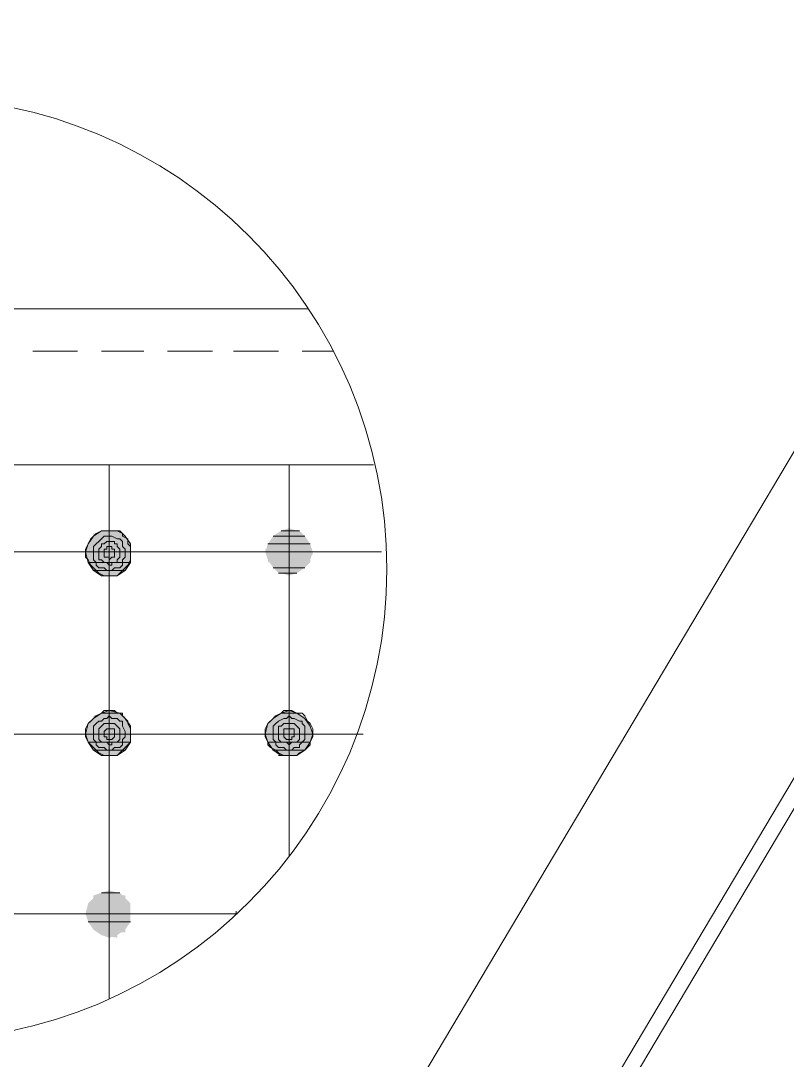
# Model space of a CAD drawing. Header units: millimetres. Extents: x 6 to 291, y 4 to 206.
# Drawn here: x 177.48 to 189.76, y 134.9 to 151.55 of the extents above; entities that cross this region are included whole.
import ezdxf

# ---------------------------------------------------------------- set-up
doc = ezdxf.new("R2010")
doc.units = ezdxf.units.MM
doc.layers.add('C00-00-00', color=7, linetype='Continuous')
doc.layers.add('CC0-C0-C0', color=7, linetype='Continuous', true_color=0xc0c0c0)

msp = doc.modelspace()

# ---------------------------------------------------------------- hatches: boundary and pattern name
at = {"layer": 'C00-00-00'}
h = msp.add_hatch(color=256, dxfattribs=at)
h.dxf.hatch_style = 2
h.paths.add_polyline_path([(178.773665, 143.383004), (178.64667, 143.298335), (179.154665, 143.298335)])
h = msp.add_hatch(color=256, dxfattribs=at)
h.dxf.hatch_style = 2
h.paths.add_polyline_path([(178.90066, 143.383004), (178.773665, 143.383004), (179.027671, 143.383004)])
h = msp.add_hatch(color=256, dxfattribs=at)
h.dxf.hatch_style = 2
h.paths.add_polyline_path([(178.773665, 143.383004), (179.069997, 143.383004), (179.154665, 143.298335)])
h = msp.add_hatch(color=256, dxfattribs=at)
h.dxf.hatch_style = 2
h.paths.add_polyline_path([(181.652333, 143.383004), (181.525338, 143.298335), (182.033333, 143.298335)])
h = msp.add_hatch(color=256, dxfattribs=at)
h.dxf.hatch_style = 2
h.paths.add_polyline_path([(181.779328, 143.425338), (181.652333, 143.383004), (181.906339, 143.383004)])
h = msp.add_hatch(color=256, dxfattribs=at)
h.dxf.hatch_style = 2
h.paths.add_polyline_path([(181.652333, 143.383004), (181.948665, 143.383004), (182.033333, 143.298335)])
h = msp.add_hatch(color=256, dxfattribs=at)
h.dxf.hatch_style = 2
h.paths.add_polyline_path([(178.64667, 143.298335), (178.562001, 143.171336), (179.239334, 143.171336)])
h = msp.add_hatch(color=256, dxfattribs=at)
h.dxf.hatch_style = 2
h.paths.add_polyline_path([(178.64667, 143.298335), (179.154665, 143.298335)])
h = msp.add_hatch(color=256, dxfattribs=at)
h.dxf.hatch_style = 2
h.paths.add_polyline_path([(178.64667, 143.298335), (179.154665, 143.298335)])
h = msp.add_hatch(color=256, dxfattribs=at)
h.dxf.hatch_style = 2
h.paths.add_polyline_path([(178.64667, 143.298335), (179.154665, 143.298335), (179.239334, 143.171336)])
h = msp.add_hatch(color=256, dxfattribs=at)
h.dxf.hatch_style = 2
h.paths.add_polyline_path([(181.525338, 143.298335), (181.440669, 143.171336), (182.118002, 143.171336)])
h = msp.add_hatch(color=256, dxfattribs=at)
h.dxf.hatch_style = 2
h.paths.add_polyline_path([(181.525338, 143.298335), (182.033333, 143.298335), (182.118002, 143.171336)])
h = msp.add_hatch(color=256, dxfattribs=at)
h.dxf.hatch_style = 2
h.paths.add_polyline_path([(178.562001, 143.171336), (178.519659, 143.044337), (179.239334, 143.044337)])
h = msp.add_hatch(color=256, dxfattribs=at)
h.dxf.hatch_style = 2
h.paths.add_polyline_path([(178.562001, 143.171336), (179.239334, 143.171336)])
h = msp.add_hatch(color=256, dxfattribs=at)
h.dxf.hatch_style = 2
h.paths.add_polyline_path([(178.562001, 143.171336), (179.239334, 143.171336)])
h = msp.add_hatch(color=256, dxfattribs=at)
h.dxf.hatch_style = 2
h.paths.add_polyline_path([(178.562001, 143.171336), (179.239334, 143.171336), (179.239334, 143.044337)])
h = msp.add_hatch(color=256, dxfattribs=at)
h.dxf.hatch_style = 2
h.paths.add_polyline_path([(181.440669, 143.171336), (181.398327, 143.044337), (182.160328, 143.044337)])
h = msp.add_hatch(color=256, dxfattribs=at)
h.dxf.hatch_style = 2
h.paths.add_polyline_path([(181.440669, 143.171336), (182.118002, 143.171336), (182.160328, 143.044337)])
h = msp.add_hatch(color=256, dxfattribs=at)
h.dxf.hatch_style = 2
h.paths.add_polyline_path([(178.519659, 143.044337), (179.239334, 143.002003)])
h = msp.add_hatch(color=256, dxfattribs=at)
h.dxf.hatch_style = 2
h.paths.add_polyline_path([(178.519659, 143.044337), (179.239334, 143.044337), (179.239334, 143.002003)])
h = msp.add_hatch(color=256, dxfattribs=at)
h.dxf.hatch_style = 2
h.paths.add_polyline_path([(178.519659, 143.044337), (178.562001, 142.875004), (179.239334, 142.875004)])
h = msp.add_hatch(color=256, dxfattribs=at)
h.dxf.hatch_style = 2
h.paths.add_polyline_path([(178.519659, 143.044337), (179.239334, 143.002003), (179.239334, 142.875004)])
h = msp.add_hatch(color=256, dxfattribs=at)
h.dxf.hatch_style = 2
h.paths.add_polyline_path([(181.398327, 143.044337), (182.160328, 143.044337)])
h = msp.add_hatch(color=256, dxfattribs=at)
h.dxf.hatch_style = 2
h.paths.add_polyline_path([(181.398327, 143.044337), (182.160328, 143.044337)])
h = msp.add_hatch(color=256, dxfattribs=at)
h.dxf.hatch_style = 2
h.paths.add_polyline_path([(181.398327, 143.044337), (181.440669, 142.917334), (182.118002, 142.917334)])
h = msp.add_hatch(color=256, dxfattribs=at)
h.dxf.hatch_style = 2
h.paths.add_polyline_path([(181.398327, 143.044337), (182.160328, 143.044337), (182.118002, 142.917334)])
h = msp.add_hatch(color=256, dxfattribs=at)
h.dxf.hatch_style = 2
h.paths.add_polyline_path([(181.440669, 142.917334), (182.118002, 142.875004)])
h = msp.add_hatch(color=256, dxfattribs=at)
h.dxf.hatch_style = 2
h.paths.add_polyline_path([(181.440669, 142.917334), (182.118002, 142.917334), (182.118002, 142.875004)])
h = msp.add_hatch(color=256, dxfattribs=at)
h.dxf.hatch_style = 2
h.paths.add_polyline_path([(181.440669, 142.917334), (181.525338, 142.790335), (182.033333, 142.790335)])
h = msp.add_hatch(color=256, dxfattribs=at)
h.dxf.hatch_style = 2
h.paths.add_polyline_path([(181.440669, 142.917334), (182.118002, 142.875004), (182.033333, 142.790335)])
h = msp.add_hatch(color=256, dxfattribs=at)
h.dxf.hatch_style = 2
h.paths.add_polyline_path([(178.562001, 142.875004), (178.64667, 142.748001), (179.154665, 142.748001)])
h = msp.add_hatch(color=256, dxfattribs=at)
h.dxf.hatch_style = 2
h.paths.add_polyline_path([(178.562001, 142.875004), (179.239334, 142.875004), (179.154665, 142.748001)])
h = msp.add_hatch(color=256, dxfattribs=at)
h.dxf.hatch_style = 2
h.paths.add_polyline_path([(178.64667, 142.748001), (178.773665, 142.663336), (179.027671, 142.663336)])
h = msp.add_hatch(color=256, dxfattribs=at)
h.dxf.hatch_style = 2
h.paths.add_polyline_path([(178.64667, 142.748001), (179.154665, 142.748001), (179.027671, 142.663336)])
h = msp.add_hatch(color=256, dxfattribs=at)
h.dxf.hatch_style = 2
h.paths.add_polyline_path([(181.525338, 142.790335), (181.610006, 142.705671), (181.906339, 142.705671)])
h = msp.add_hatch(color=256, dxfattribs=at)
h.dxf.hatch_style = 2
h.paths.add_polyline_path([(181.525338, 142.790335), (182.033333, 142.790335), (181.906339, 142.705671)])
h = msp.add_hatch(color=256, dxfattribs=at)
h.dxf.hatch_style = 2
h.paths.add_polyline_path([(178.773665, 142.663336), (179.027671, 142.663336), (178.90066, 142.663336)])
h = msp.add_hatch(color=256, dxfattribs=at)
h.dxf.hatch_style = 2
h.paths.add_polyline_path([(181.652333, 142.705671), (181.906339, 142.705671), (181.779328, 142.663336)])
h = msp.add_hatch(color=256, dxfattribs=at)
h.dxf.hatch_style = 2
h.paths.add_polyline_path([(178.773665, 140.462001), (178.64667, 140.419667), (179.154665, 140.377333)])
h = msp.add_hatch(color=256, dxfattribs=at)
h.dxf.hatch_style = 2
h.paths.add_polyline_path([(178.64667, 140.419667), (178.64667, 140.377333), (179.154665, 140.377333)])
h = msp.add_hatch(color=256, dxfattribs=at)
h.dxf.hatch_style = 2
h.paths.add_polyline_path([(178.64667, 140.419667), (179.154665, 140.377333)])
h = msp.add_hatch(color=256, dxfattribs=at)
h.dxf.hatch_style = 2
h.paths.add_polyline_path([(178.90066, 140.504336), (178.773665, 140.462001), (179.027671, 140.462001)])
h = msp.add_hatch(color=256, dxfattribs=at)
h.dxf.hatch_style = 2
h.paths.add_polyline_path([(178.773665, 140.462001), (179.069997, 140.462001), (179.154665, 140.377333)])
h = msp.add_hatch(color=256, dxfattribs=at)
h.dxf.hatch_style = 2
h.paths.add_polyline_path([(181.652333, 140.462001), (181.525338, 140.419667), (182.033333, 140.377333)])
h = msp.add_hatch(color=256, dxfattribs=at)
h.dxf.hatch_style = 2
h.paths.add_polyline_path([(181.525338, 140.419667), (181.525338, 140.377333), (182.033333, 140.377333)])
h = msp.add_hatch(color=256, dxfattribs=at)
h.dxf.hatch_style = 2
h.paths.add_polyline_path([(181.525338, 140.419667), (182.033333, 140.377333)])
h = msp.add_hatch(color=256, dxfattribs=at)
h.dxf.hatch_style = 2
h.paths.add_polyline_path([(181.779328, 140.504336), (181.652333, 140.462001), (181.906339, 140.462001)])
h = msp.add_hatch(color=256, dxfattribs=at)
h.dxf.hatch_style = 2
h.paths.add_polyline_path([(181.652333, 140.462001), (181.948665, 140.462001), (182.033333, 140.377333)])
h = msp.add_hatch(color=256, dxfattribs=at)
h.dxf.hatch_style = 2
h.paths.add_polyline_path([(178.562001, 140.292672), (178.519659, 140.123335), (179.239334, 140.123335)])
h = msp.add_hatch(color=256, dxfattribs=at)
h.dxf.hatch_style = 2
h.paths.add_polyline_path([(178.64667, 140.377333), (178.562001, 140.292672), (179.239334, 140.292672)])
h = msp.add_hatch(color=256, dxfattribs=at)
h.dxf.hatch_style = 2
h.paths.add_polyline_path([(178.562001, 140.292672), (179.239334, 140.250338)])
h = msp.add_hatch(color=256, dxfattribs=at)
h.dxf.hatch_style = 2
h.paths.add_polyline_path([(178.562001, 140.292672), (179.239334, 140.292672), (179.239334, 140.250338)])
h = msp.add_hatch(color=256, dxfattribs=at)
h.dxf.hatch_style = 2
h.paths.add_polyline_path([(178.562001, 140.292672), (179.239334, 140.250338), (179.239334, 140.123335)])
h = msp.add_hatch(color=256, dxfattribs=at)
h.dxf.hatch_style = 2
h.paths.add_polyline_path([(178.64667, 140.377333), (179.154665, 140.377333), (179.239334, 140.292672)])
h = msp.add_hatch(color=256, dxfattribs=at)
h.dxf.hatch_style = 2
h.paths.add_polyline_path([(181.440669, 140.292672), (181.398327, 140.123335), (182.160328, 140.123335)])
h = msp.add_hatch(color=256, dxfattribs=at)
h.dxf.hatch_style = 2
h.paths.add_polyline_path([(181.525338, 140.377333), (181.440669, 140.292672), (182.118002, 140.292672)])
h = msp.add_hatch(color=256, dxfattribs=at)
h.dxf.hatch_style = 2
h.paths.add_polyline_path([(181.440669, 140.292672), (182.118002, 140.250338)])
h = msp.add_hatch(color=256, dxfattribs=at)
h.dxf.hatch_style = 2
h.paths.add_polyline_path([(181.440669, 140.292672), (182.118002, 140.292672), (182.118002, 140.250338)])
h = msp.add_hatch(color=256, dxfattribs=at)
h.dxf.hatch_style = 2
h.paths.add_polyline_path([(181.440669, 140.292672), (182.118002, 140.250338), (182.160328, 140.123335)])
h = msp.add_hatch(color=256, dxfattribs=at)
h.dxf.hatch_style = 2
h.paths.add_polyline_path([(181.525338, 140.377333), (182.033333, 140.377333), (182.118002, 140.292672)])
h = msp.add_hatch(color=256, dxfattribs=at)
h.dxf.hatch_style = 2
h.paths.add_polyline_path([(178.519659, 140.123335), (179.239334, 140.123335)])
h = msp.add_hatch(color=256, dxfattribs=at)
h.dxf.hatch_style = 2
h.paths.add_polyline_path([(178.519659, 140.123335), (179.239334, 140.123335)])
h = msp.add_hatch(color=256, dxfattribs=at)
h.dxf.hatch_style = 2
h.paths.add_polyline_path([(178.519659, 140.123335), (178.562001, 139.996332), (179.239334, 139.996332)])
h = msp.add_hatch(color=256, dxfattribs=at)
h.dxf.hatch_style = 2
h.paths.add_polyline_path([(178.519659, 140.123335), (179.239334, 140.123335), (179.239334, 139.996332)])
h = msp.add_hatch(color=256, dxfattribs=at)
h.dxf.hatch_style = 2
h.paths.add_polyline_path([(181.398327, 140.123335), (182.160328, 140.123335)])
h = msp.add_hatch(color=256, dxfattribs=at)
h.dxf.hatch_style = 2
h.paths.add_polyline_path([(181.398327, 140.123335), (182.160328, 140.123335)])
h = msp.add_hatch(color=256, dxfattribs=at)
h.dxf.hatch_style = 2
h.paths.add_polyline_path([(181.398327, 140.123335), (181.440669, 139.996332), (182.118002, 139.996332)])
h = msp.add_hatch(color=256, dxfattribs=at)
h.dxf.hatch_style = 2
h.paths.add_polyline_path([(181.398327, 140.123335), (182.160328, 140.123335), (182.118002, 139.996332)])
h = msp.add_hatch(color=256, dxfattribs=at)
h.dxf.hatch_style = 2
h.paths.add_polyline_path([(178.562001, 139.996332), (178.64667, 139.869337), (179.154665, 139.869337)])
h = msp.add_hatch(color=256, dxfattribs=at)
h.dxf.hatch_style = 2
h.paths.add_polyline_path([(178.562001, 139.996332), (179.239334, 139.996332), (179.154665, 139.869337)])
h = msp.add_hatch(color=256, dxfattribs=at)
h.dxf.hatch_style = 2
h.paths.add_polyline_path([(181.440669, 139.996332), (181.525338, 139.869337), (182.033333, 139.869337)])
h = msp.add_hatch(color=256, dxfattribs=at)
h.dxf.hatch_style = 2
h.paths.add_polyline_path([(181.440669, 139.996332), (182.118002, 139.996332), (182.033333, 139.869337)])
h = msp.add_hatch(color=256, dxfattribs=at)
h.dxf.hatch_style = 2
h.paths.add_polyline_path([(178.64667, 139.869337), (178.773665, 139.784669), (179.027671, 139.784669)])
h = msp.add_hatch(color=256, dxfattribs=at)
h.dxf.hatch_style = 2
h.paths.add_polyline_path([(178.64667, 139.869337), (179.154665, 139.869337), (179.027671, 139.784669)])
h = msp.add_hatch(color=256, dxfattribs=at)
h.dxf.hatch_style = 2
h.paths.add_polyline_path([(178.773665, 139.784669), (179.027671, 139.784669), (178.90066, 139.784669)])
h = msp.add_hatch(color=256, dxfattribs=at)
h.dxf.hatch_style = 2
h.paths.add_polyline_path([(181.525338, 139.869337), (181.610006, 139.784669), (181.906339, 139.784669)])
h = msp.add_hatch(color=256, dxfattribs=at)
h.dxf.hatch_style = 2
h.paths.add_polyline_path([(181.525338, 139.869337), (182.033333, 139.869337), (181.906339, 139.784669)])
h = msp.add_hatch(color=256, dxfattribs=at)
h.dxf.hatch_style = 2
h.paths.add_polyline_path([(181.652333, 139.784669), (181.906339, 139.784669), (181.779328, 139.784669)])
h = msp.add_hatch(color=256, dxfattribs=at)
h.dxf.hatch_style = 2
h.paths.add_polyline_path([(178.773665, 137.583333), (178.64667, 137.540999), (179.154665, 137.498673)])
h = msp.add_hatch(color=256, dxfattribs=at)
h.dxf.hatch_style = 2
h.paths.add_polyline_path([(178.90066, 137.625668), (178.773665, 137.583333), (179.027671, 137.583333)])
h = msp.add_hatch(color=256, dxfattribs=at)
h.dxf.hatch_style = 2
h.paths.add_polyline_path([(178.773665, 137.583333), (179.069997, 137.583333), (179.154665, 137.498673)])
h = msp.add_hatch(color=256, dxfattribs=at)
h.dxf.hatch_style = 2
h.paths.add_polyline_path([(178.562001, 137.414004), (178.519659, 137.244667), (179.239334, 137.244667)])
h = msp.add_hatch(color=256, dxfattribs=at)
h.dxf.hatch_style = 2
h.paths.add_polyline_path([(178.64667, 137.498673), (178.562001, 137.414004), (179.239334, 137.414004)])
h = msp.add_hatch(color=256, dxfattribs=at)
h.dxf.hatch_style = 2
h.paths.add_polyline_path([(178.562001, 137.414004), (179.239334, 137.37167)])
h = msp.add_hatch(color=256, dxfattribs=at)
h.dxf.hatch_style = 2
h.paths.add_polyline_path([(178.562001, 137.414004), (179.239334, 137.414004), (179.239334, 137.37167)])
h = msp.add_hatch(color=256, dxfattribs=at)
h.dxf.hatch_style = 2
h.paths.add_polyline_path([(178.562001, 137.414004), (179.239334, 137.37167), (179.239334, 137.244667)])
h = msp.add_hatch(color=256, dxfattribs=at)
h.dxf.hatch_style = 2
h.paths.add_polyline_path([(178.64667, 137.540999), (178.64667, 137.498673), (179.154665, 137.498673)])
h = msp.add_hatch(color=256, dxfattribs=at)
h.dxf.hatch_style = 2
h.paths.add_polyline_path([(178.64667, 137.540999), (179.154665, 137.498673)])
h = msp.add_hatch(color=256, dxfattribs=at)
h.dxf.hatch_style = 2
h.paths.add_polyline_path([(178.64667, 137.498673), (179.154665, 137.498673), (179.239334, 137.414004)])
h = msp.add_hatch(color=256, dxfattribs=at)
h.dxf.hatch_style = 2
h.paths.add_polyline_path([(178.519659, 137.244667), (178.562001, 137.117672), (179.239334, 137.117672)])
h = msp.add_hatch(color=256, dxfattribs=at)
h.dxf.hatch_style = 2
h.paths.add_polyline_path([(178.519659, 137.244667), (179.239334, 137.244667), (179.239334, 137.117672)])
h = msp.add_hatch(color=256, dxfattribs=at)
h.dxf.hatch_style = 2
h.paths.add_polyline_path([(178.562001, 137.117672), (178.64667, 136.990669), (179.154665, 136.990669)])
h = msp.add_hatch(color=256, dxfattribs=at)
h.dxf.hatch_style = 2
h.paths.add_polyline_path([(178.562001, 137.117672), (179.239334, 137.117672), (179.154665, 136.990669)])
h = msp.add_hatch(color=256, dxfattribs=at)
h.dxf.hatch_style = 2
h.paths.add_polyline_path([(178.64667, 136.990669), (179.154665, 136.990669)])
h = msp.add_hatch(color=256, dxfattribs=at)
h.dxf.hatch_style = 2
h.paths.add_polyline_path([(178.64667, 136.990669), (179.154665, 136.990669)])
h = msp.add_hatch(color=256, dxfattribs=at)
h.dxf.hatch_style = 2
h.paths.add_polyline_path([(178.64667, 136.990669), (178.773665, 136.906001), (179.027671, 136.906001)])
h = msp.add_hatch(color=256, dxfattribs=at)
h.dxf.hatch_style = 2
h.paths.add_polyline_path([(178.64667, 136.990669), (179.154665, 136.990669), (179.027671, 136.906001)])
h = msp.add_hatch(color=256, dxfattribs=at)
h.dxf.hatch_style = 2
h.paths.add_polyline_path([(178.773665, 136.906001), (179.027671, 136.906001)])
h = msp.add_hatch(color=256, dxfattribs=at)
h.dxf.hatch_style = 2
h.paths.add_polyline_path([(178.773665, 136.906001), (179.027671, 136.906001)])
h = msp.add_hatch(color=256, dxfattribs=at)
h.dxf.hatch_style = 2
h.paths.add_polyline_path([(178.773665, 136.906001), (179.027671, 136.906001), (178.90066, 136.863666)])
at = {"layer": 'CC0-C0-C0'}
h = msp.add_hatch(color=256, dxfattribs=at)
h.dxf.hatch_style = 2
h.paths.add_polyline_path([(178.562001, 143.21367), (179.239334, 143.171336), (179.239334, 143.129002), (178.562001, 143.171336)])
h = msp.add_hatch(color=256, dxfattribs=at)
h.dxf.hatch_style = 2
h.paths.add_polyline_path([(178.64667, 143.340669), (179.154665, 143.298335), (179.154665, 143.256001), (178.64667, 143.298335)])
h = msp.add_hatch(color=256, dxfattribs=at)
h.dxf.hatch_style = 2
h.paths.add_polyline_path([(181.398327, 143.086667), (182.160328, 143.044337), (182.160328, 143.002003), (181.398327, 143.044337)])
h = msp.add_hatch(color=256, dxfattribs=at)
h.dxf.hatch_style = 2
h.paths.add_polyline_path([(178.519659, 143.044337), (179.239334, 143.044337), (179.239334, 143.002003), (178.519659, 143.002003)])
h = msp.add_hatch(color=256, dxfattribs=at)
h.dxf.hatch_style = 2
h.paths.add_polyline_path([(181.440669, 142.917334), (182.118002, 142.917334), (182.118002, 142.875004), (181.440669, 142.875004)])
h = msp.add_hatch(color=256, dxfattribs=at)
h.dxf.hatch_style = 2
h.paths.add_polyline_path([(178.64667, 140.419667), (179.154665, 140.419667), (179.154665, 140.377333), (178.64667, 140.377333)])
h = msp.add_hatch(color=256, dxfattribs=at)
h.dxf.hatch_style = 2
h.paths.add_polyline_path([(181.525338, 140.419667), (182.033333, 140.419667), (182.033333, 140.377333), (181.525338, 140.377333)])
h = msp.add_hatch(color=256, dxfattribs=at)
h.dxf.hatch_style = 2
h.paths.add_polyline_path([(178.562001, 140.292672), (179.239334, 140.292672), (179.239334, 140.250338), (178.562001, 140.250338)])
h = msp.add_hatch(color=256, dxfattribs=at)
h.dxf.hatch_style = 2
h.paths.add_polyline_path([(181.440669, 140.292672), (182.118002, 140.292672), (182.118002, 140.250338), (181.440669, 140.250338)])
h = msp.add_hatch(color=256, dxfattribs=at)
h.dxf.hatch_style = 2
h.paths.add_polyline_path([(178.519659, 140.165669), (179.239334, 140.123335), (179.239334, 140.081001), (178.519659, 140.123335)])
h = msp.add_hatch(color=256, dxfattribs=at)
h.dxf.hatch_style = 2
h.paths.add_polyline_path([(181.398327, 140.165669), (182.160328, 140.123335), (182.160328, 140.081001), (181.398327, 140.123335)])
h = msp.add_hatch(color=256, dxfattribs=at)
h.dxf.hatch_style = 2
h.paths.add_polyline_path([(178.562001, 137.414004), (179.239334, 137.414004), (179.239334, 137.37167), (178.562001, 137.37167)])
h = msp.add_hatch(color=256, dxfattribs=at)
h.dxf.hatch_style = 2
h.paths.add_polyline_path([(178.64667, 137.540999), (179.154665, 137.540999), (179.154665, 137.498673), (178.64667, 137.498673)])
h = msp.add_hatch(color=256, dxfattribs=at)
h.dxf.hatch_style = 2
h.paths.add_polyline_path([(178.64667, 137.033004), (179.154665, 136.990669), (179.154665, 136.948335), (178.64667, 136.990669)])
h = msp.add_hatch(color=256, dxfattribs=at)
h.dxf.hatch_style = 2
h.paths.add_polyline_path([(178.773665, 136.948335), (179.027671, 136.906001), (179.027671, 136.863666), (178.773665, 136.906001)])

# ---------------------------------------------------------------- linework, layer by layer
at = {"layer": 'C00-00-00', "lineweight": 5}
for points in [[(193.971332, 151.553334), (140.335006, 61.341007)], [(176.275997, 146.939004), (182.07566, 146.939004)], [(194.225338, 146.261667), (145.584331, 64.473665)], [(177.673005, 146.261667), (178.392664, 146.261667)], [(178.773665, 146.261667), (179.450997, 146.261667)], [(179.831998, 146.261667), (180.551673, 146.261667)], [(180.890331, 146.261667), (181.610006, 146.261667)], [(181.991007, 146.261667), (182.499003, 146.261667)], [(193.505663, 145.542004), (145.372667, 64.600675)], [(175.72566, 144.441337), (183.133993, 144.441337)], [(178.90066, 144.441337), (178.90066, 135.890001)], [(181.779328, 144.441337), (181.779328, 138.176005)], [(178.90066, 142.197667), (178.90066, 143.848669)], [(181.779328, 142.197667), (181.779328, 143.848669)], [(176.022008, 143.044337), (183.261004, 143.044337)], [(179.705003, 143.044337), (178.054006, 143.044337)], [(182.625997, 143.044337), (180.932674, 143.044337)], [(178.90066, 139.318999), (178.90066, 140.970005)], [(181.779328, 139.318999), (181.779328, 140.970005)], [(176.022008, 140.123335), (182.964672, 140.123335)], [(179.705003, 140.123335), (178.054006, 140.123335)], [(182.625997, 140.123335), (180.932674, 140.123335)], [(178.90066, 136.398005), (178.90066, 138.091337)], [(176.022008, 137.244667), (180.932674, 137.244667)], [(179.705003, 137.244667), (178.054006, 137.244667)], [(180.932674, 137.244667), (180.932674, 137.287001)]]:
    msp.add_lwpolyline(points, dxfattribs=at)
for points in [[(178.604328, 143.256001), (178.646661, 143.298334), (178.688994, 143.340667), (178.773661, 143.383001), (178.815994, 143.383001), (178.985328, 143.383001), (179.027661, 143.383001), (179.112328, 143.340667), (179.112328, 143.298334), (179.196994, 143.256001), (179.196994, 143.171334), (179.239328, 143.129001), (179.239328, 143.002001), (179.239328, 142.917334), (179.196994, 142.832667), (179.154661, 142.790334), (179.112328, 142.748001), (179.069994, 142.705667), (179.027661, 142.663334), (178.942994, 142.663334), (178.858328, 142.663334), (178.815994, 142.663334), (178.731328, 142.705667), (178.688994, 142.748001), (178.646661, 142.790334), (178.604328, 142.832667), (178.561994, 142.917334), (178.519661, 142.959667), (178.519661, 143.086667), (178.561994, 143.171334)], [(179.239334, 143.044337), (179.239334, 143.171337), (179.154667, 143.298337), (179.070001, 143.383004), (178.900667, 143.383004), (178.773667, 143.383004), (178.646667, 143.298337), (178.562001, 143.171337), (178.519667, 143.044337), (178.562001, 142.875004), (178.646667, 142.748004), (178.773667, 142.663337), (178.900667, 142.663337), (179.027667, 142.663337), (179.154667, 142.748004), (179.239334, 142.875004)], [(178.688996, 143.171336), (178.731329, 143.213669), (178.773663, 143.256003), (178.815996, 143.298336), (178.942996, 143.298336), (179.027663, 143.256003), (179.069996, 143.256003), (179.112329, 143.213669), (179.112329, 143.171336), (179.112329, 143.129003), (179.154663, 143.086669), (179.154663, 142.959669), (179.112329, 142.917336), (179.112329, 142.875003), (179.112329, 142.832669), (179.069996, 142.790336), (178.985329, 142.790336), (178.942996, 142.748003), (178.858329, 142.748003), (178.815996, 142.790336), (178.731329, 142.790336), (178.688996, 142.832669), (178.688996, 142.875003), (178.646663, 142.917336), (178.646663, 142.959669), (178.646663, 143.086669), (178.646663, 143.129003)], [(178.773665, 143.129002), (178.773665, 143.171335), (178.815998, 143.171335), (178.858331, 143.213668), (178.985331, 143.213668), (178.985331, 143.171335), (179.027665, 143.171335), (179.027665, 143.129002), (179.069998, 143.086668), (179.069998, 142.959668), (179.027665, 142.917335), (179.027665, 142.875002), (178.985331, 142.875002), (178.942998, 142.875002), (178.942998, 142.832668), (178.900665, 142.832668), (178.858331, 142.875002), (178.815998, 142.875002), (178.773665, 142.917335), (178.731331, 142.917335), (178.731331, 142.959668), (178.731331, 143.002002), (178.731331, 143.086668)], [(178.816007, 143.086667), (178.85834, 143.086667), (178.85834, 143.129001), (178.943007, 143.129001), (178.943007, 143.086667), (178.98534, 143.086667), (178.98534, 143.044334), (178.98534, 143.002001), (178.98534, 142.959667), (178.943007, 142.959667), (178.900674, 142.917334), (178.900674, 142.959667), (178.85834, 142.959667), (178.816007, 142.959667), (178.816007, 143.002001), (178.816007, 143.044334)], [(178.604328, 140.335006), (178.646661, 140.37734), (178.688994, 140.419673), (178.773661, 140.462006), (178.815994, 140.50434), (178.985328, 140.50434), (179.027661, 140.462006), (179.112328, 140.462006), (179.112328, 140.419673), (179.196994, 140.335006), (179.196994, 140.292673), (179.239328, 140.208006), (179.239328, 140.081006), (179.239328, 139.99634), (179.196994, 139.954006), (179.154661, 139.911673), (179.112328, 139.86934), (179.069994, 139.827006), (179.027661, 139.784673), (178.942994, 139.784673), (178.858328, 139.784673), (178.815994, 139.784673), (178.731328, 139.827006), (178.688994, 139.86934), (178.646661, 139.911673), (178.604328, 139.954006), (178.561994, 139.99634), (178.519661, 140.081006), (178.519661, 140.208006), (178.561994, 140.292673)], [(179.239334, 140.123335), (179.239334, 140.250335), (179.154667, 140.377335), (179.070001, 140.462001), (178.900667, 140.504335), (178.773667, 140.462001), (178.646667, 140.377335), (178.562001, 140.292668), (178.519667, 140.123335), (178.562001, 139.996335), (178.646667, 139.869335), (178.773667, 139.784668), (178.900667, 139.784668), (179.027667, 139.784668), (179.154667, 139.869335), (179.239334, 139.996335)], [(178.688996, 140.292672), (178.731329, 140.335005), (178.773663, 140.335005), (178.815996, 140.377339), (178.858329, 140.377339), (178.900663, 140.419672), (178.942996, 140.377339), (179.027663, 140.377339), (179.069996, 140.335005), (179.112329, 140.335005), (179.112329, 140.292672), (179.112329, 140.250339), (179.154663, 140.165672), (179.154663, 140.081005), (179.112329, 140.038672), (179.112329, 139.996339), (179.112329, 139.954005), (179.069996, 139.911672), (178.985329, 139.911672), (178.942996, 139.869339), (178.858329, 139.869339), (178.815996, 139.911672), (178.731329, 139.911672), (178.688996, 139.954005), (178.688996, 139.996339), (178.646663, 140.038672), (178.646663, 140.081005), (178.646663, 140.165672), (178.646663, 140.250339)], [(182.160328, 140.123335), (182.117995, 140.250335), (182.033328, 140.377335), (181.906328, 140.462001), (181.779328, 140.504335), (181.652328, 140.462001), (181.525328, 140.377335), (181.440661, 140.292668), (181.398328, 140.123335), (181.440661, 139.996335), (181.525328, 139.869335), (181.652328, 139.784668), (181.779328, 139.784668), (181.906328, 139.784668), (182.033328, 139.869335), (182.117995, 139.996335)], [(181.482996, 140.335006), (181.525329, 140.37734), (181.567662, 140.419673), (181.652329, 140.462006), (181.694662, 140.50434), (181.821662, 140.50434), (181.906329, 140.462006), (181.990996, 140.462006), (182.033329, 140.419673), (182.075662, 140.335006), (182.117996, 140.292673), (182.160329, 140.208006), (182.160329, 140.081006), (182.117996, 139.99634), (182.117996, 139.954006), (182.075662, 139.911673), (182.033329, 139.86934), (181.948662, 139.827006), (181.906329, 139.784673), (181.821662, 139.784673), (181.736996, 139.784673), (181.694662, 139.784673), (181.609996, 139.827006), (181.567662, 139.86934), (181.482996, 139.911673), (181.440662, 139.954006), (181.440662, 139.99634), (181.398329, 140.081006), (181.398329, 140.208006), (181.440662, 140.292673)], [(181.567664, 140.292672), (181.609997, 140.335005), (181.694664, 140.377339), (181.736997, 140.377339), (181.779331, 140.419672), (181.821664, 140.377339), (181.863997, 140.377339), (181.948664, 140.335005), (181.990997, 140.335005), (181.990997, 140.292672), (182.033331, 140.250339), (182.033331, 140.165672), (182.033331, 140.081005), (182.033331, 140.038672), (181.990997, 139.996339), (181.948664, 139.954005), (181.948664, 139.911672), (181.863997, 139.911672), (181.821664, 139.869339), (181.736997, 139.869339), (181.694664, 139.911672), (181.609997, 139.911672), (181.567664, 139.954005), (181.567664, 139.996339), (181.525331, 140.038672), (181.525331, 140.081005), (181.525331, 140.165672), (181.525331, 140.250339)], [(178.773665, 140.250338), (178.815998, 140.292671), (178.985331, 140.292671), (179.027665, 140.250338), (179.069998, 140.208004), (179.069998, 140.165671), (179.069998, 140.081004), (179.069998, 140.038671), (179.027665, 139.996338), (178.985331, 139.996338), (178.942998, 139.996338), (178.942998, 139.954004), (178.900665, 139.954004), (178.858331, 139.996338), (178.815998, 139.996338), (178.773665, 139.996338), (178.731331, 140.038671), (178.731331, 140.081004), (178.731331, 140.165671), (178.731331, 140.208004)], [(181.610006, 140.250338), (181.65234, 140.250338), (181.694673, 140.292671), (181.821673, 140.292671), (181.864006, 140.292671), (181.90634, 140.250338), (181.948673, 140.208004), (181.948673, 140.165671), (181.948673, 140.081004), (181.948673, 140.038671), (181.90634, 139.996338), (181.864006, 139.996338), (181.821673, 139.996338), (181.77934, 139.954004), (181.737006, 139.996338), (181.694673, 139.996338), (181.65234, 139.996338), (181.610006, 140.038671), (181.610006, 140.081004), (181.610006, 140.165671), (181.610006, 140.208004)], [(178.816007, 140.165669), (178.85834, 140.208002), (178.943007, 140.208002), (178.98534, 140.208002), (178.98534, 140.165669), (178.98534, 140.081002), (178.943007, 140.038669), (178.85834, 140.038669), (178.85834, 140.081002), (178.816007, 140.081002), (178.816007, 140.123336)], [(181.694659, 140.165669), (181.694659, 140.208002), (181.736992, 140.208002), (181.821659, 140.208002), (181.863992, 140.208002), (181.863992, 140.165669), (181.863992, 140.123336), (181.863992, 140.081002), (181.821659, 140.081002), (181.821659, 140.038669), (181.736992, 140.038669), (181.694659, 140.081002), (181.694659, 140.123336)]]:
    msp.add_lwpolyline(points, close=True, dxfattribs=at)
at = {"layer": 'C00-00-00', "lineweight": 13}
for points in [[(178.773665, 143.383004), (179.069997, 143.383004)], [(178.773665, 143.383004), (179.069997, 143.383004)], [(181.652333, 143.383004), (181.948665, 143.383004)], [(181.652333, 143.383004), (181.948665, 143.383004)], [(181.525338, 143.298335), (182.033333, 143.298335)], [(181.525338, 143.298335), (182.033333, 143.298335)], [(181.440669, 143.171336), (182.118002, 143.171336)], [(181.440669, 143.171336), (182.118002, 143.171336)], [(178.562001, 142.875004), (179.239334, 142.875004)], [(178.562001, 142.875004), (179.239334, 142.875004)], [(178.64667, 142.748001), (179.154665, 142.748001)], [(178.64667, 142.748001), (179.154665, 142.748001)], [(181.525338, 142.790335), (182.033333, 142.790335)], [(181.525338, 142.790335), (182.033333, 142.790335)], [(178.773665, 142.663336), (179.027671, 142.663336)], [(178.773665, 142.663336), (179.027671, 142.663336)], [(181.610006, 142.705671), (181.906339, 142.705671)], [(181.610006, 142.705671), (181.906339, 142.705671)], [(178.773665, 140.462001), (179.069997, 140.462001)], [(178.773665, 140.462001), (179.069997, 140.462001)], [(181.652333, 140.462001), (181.948665, 140.462001)], [(181.652333, 140.462001), (181.948665, 140.462001)], [(178.562001, 139.996332), (179.239334, 139.996332)], [(178.562001, 139.996332), (179.239334, 139.996332)], [(181.440669, 139.996332), (182.118002, 139.996332)], [(181.440669, 139.996332), (182.118002, 139.996332)], [(178.64667, 139.869337), (179.154665, 139.869337)], [(178.64667, 139.869337), (179.154665, 139.869337)], [(178.773665, 139.784669), (179.027671, 139.784669)], [(178.773665, 139.784669), (179.027671, 139.784669)], [(181.525338, 139.869337), (182.033333, 139.869337)], [(181.525338, 139.869337), (182.033333, 139.869337)], [(181.610006, 139.784669), (181.906339, 139.784669)], [(181.610006, 139.784669), (181.906339, 139.784669)], [(178.773665, 137.583333), (179.069997, 137.583333)], [(178.773665, 137.583333), (179.069997, 137.583333)], [(178.519659, 137.244667), (179.239334, 137.244667)], [(178.519659, 137.244667), (179.239334, 137.244667)], [(178.562001, 137.117672), (179.239334, 137.117672)], [(178.562001, 137.117672), (179.239334, 137.117672)]]:
    msp.add_lwpolyline(points, dxfattribs=at)
at = {"layer": 'C00-00-00', "lineweight": 5}
msp.add_circle((175.789173, 142.769171), 7.5565, dxfattribs=at)

doc.saveas('drawing.dxf')
